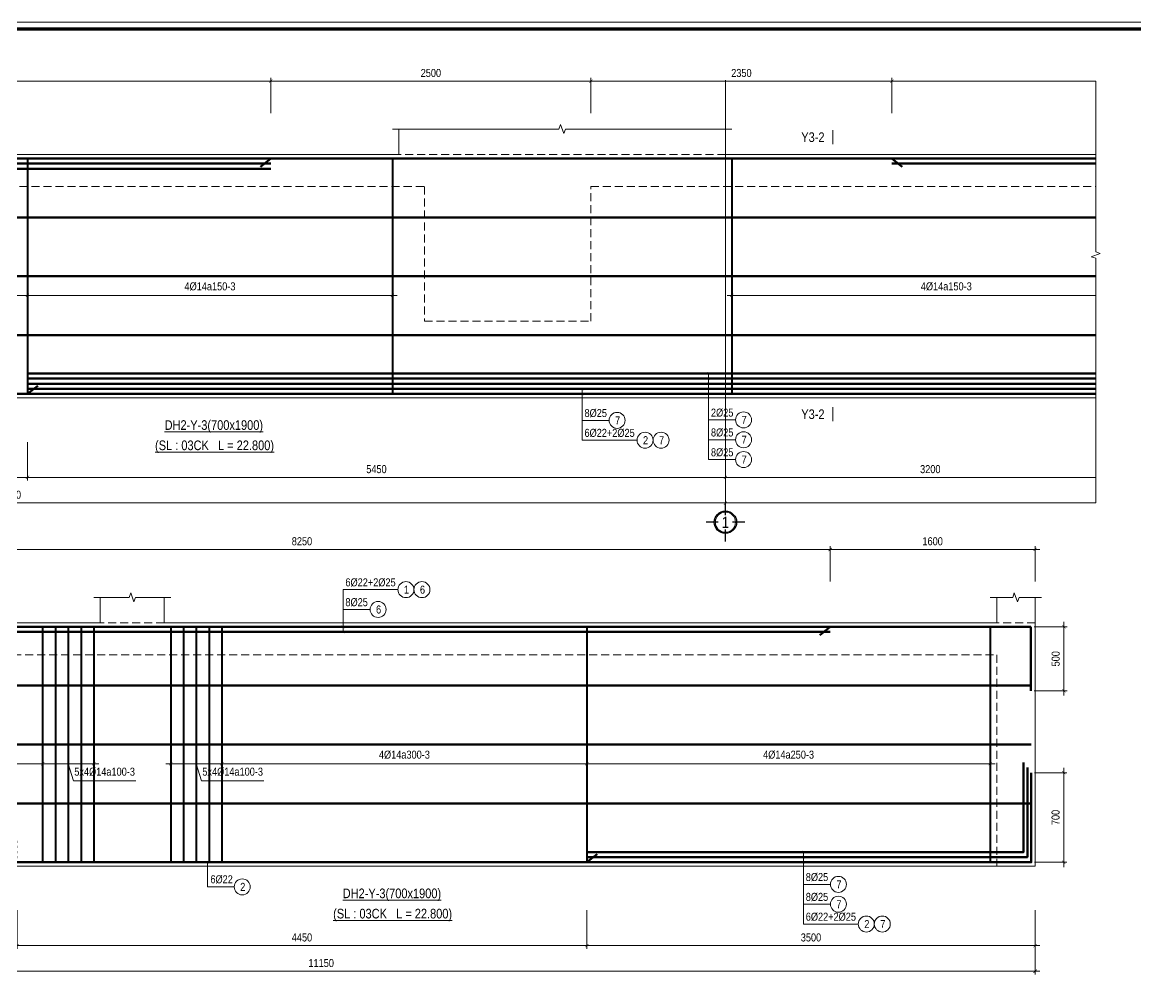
# Model space of a CAD drawing. Header units: millimetres. Extents: x 3014920 to 3563667, y -1638653 to -1356471.
# Drawn here: x 3047845 to 3056541, y -1613545 to -1606064 of the extents above; entities that cross this region are included whole.
import ezdxf
from ezdxf.enums import TextEntityAlignment as Align
from ezdxf.xclip import XClip

# ---------------------------------------------------------------- set-up
doc = ezdxf.new("R2010")
doc.units = ezdxf.units.MM
doc.header["$MEASUREMENT"] = 0
doc.header["$XCLIPFRAME"] = 0
doc.header["$PDMODE"] = 2
for name, pattern in [('6 TANG DIEN HINH 14-15$0$ACAD_ISO10W100', [18, 12, -3, 0, -3]), ('ACAD_ISO04W100', [30, 24, -3, 0, -3]), ('HIDDEN', [0.375, 0.25, -0.125])]:
    doc.linetypes.add(name, pattern=pattern)
doc.layers.get('0').update_dxf_attribs({"lineweight": 9})
doc.layers.get('Defpoints').update_dxf_attribs({"color": 10, "lineweight": 0})
for name, color, linetype, lineweight in [('2', 2, 'Continuous', 20), ('CDAI', 21, 'Continuous', 40), ('CTHEP', 50, 'Continuous', 50), ('DBAO', 90, 'Continuous', 13), ('DGIONG', 130, 'Continuous', 13), ('DMo', 9, 'HIDDEN', 9), ('KTH', 154, 'Continuous', 9), ('Net khuat', 8, 'HIDDEN', 13), ('TEXT', 7, 'Continuous', 15), ('TRUC', 251, 'ACAD_ISO04W100', 9)]:
    doc.layers.add(name, color=color, linetype=linetype, lineweight=lineweight)
doc.layers.add('8', color=8, linetype='Continuous')
doc.styles.add('HELVECONDENSE', font='VHELVCN_0.TTF')
doc.styles.add('Star-HelCon', font='VHELVCN_0.TTF')
doc.styles.add('TTP-HelCon', font='VHELVCN_0.TTF')
doc.styles.add('VNI-HELVE-CONDENSE', font='VHELVCN_0.TTF')
doc.dimstyles.new('kc-25', dxfattribs={"dimtxt": 62.5, "dimasz": 20, "dimexe": 20, "dimexo": 50, "dimgap": 25, "dimtad": 3, "dimdec": 0, "dimzin": 0, "dimdsep": 46, "dimtxsty": 'VNI-HELVE-CONDENSE', "dimblk": 'DIM', "dimcen": 2.5, "dimclrd": 256, "dimclre": 154, "dimclrt": 7, "dimaunit": 1, "dimadec": 0, "dimazin": 0, "dimtfac": 1, "dimtdec": 0, "dimtix": 1, "dimtmove": 0, "dimatfit": 3, "dimldrblk": 'DOT', "dimfxl": 1, "dimtolj": 1, "dimtzin": 0, "dimarcsym": 0})
doc.dimstyles.new('TTP-25', dxfattribs={"dimscale": 25, "dimtxt": 2.5, "dimasz": 1, "dimexe": 1, "dimexo": 1, "dimgap": 0.09, "dimtad": 0, "dimdec": 4, "dimrnd": 1, "dimzin": 9, "dimdsep": 46, "dimtxsty": 'TTP-HelCon', "dimblk": 'ARCHTICK', "dimcen": 0.09, "dimdle": 1.5, "dimclrd": 256, "dimclre": 256, "dimclrt": 7, "dimadec": 0, "dimazin": 0, "dimtfac": 1, "dimtdec": 4, "dimtmove": 0, "dimatfit": 3, "dimldrblk": 'ARCHTICK', "dimfxl": 1, "dimtvp": 1, "dimtolj": 1, "dimtzin": 0, "dimarcsym": 0})

# ---------------------------------------------------------------- blocks, each defined once
blk = doc.blocks.new('_ArchTick')
at = {"color": 0, "linetype": 'ByBlock', "const_width": 0.15}
blk.add_lwpolyline([(-0.5, -0.5), (0.5, 0.5)], dxfattribs=at)
blk = doc.blocks.new('*D459')
at = {"layer": 'Defpoints', "color": 0, "transparency": 16777216}
for p in [(8675, -1901), (18075, -1901), (8675, -2101)]:
    blk.add_point(p, dxfattribs=at)
at = {"layer": 'KTH', "lineweight": -2, "transparency": 16777216}
for p, q in [((8675, -1926), (8675, -2126)), ((18075, -1926), (18075, -2126)), ((18112.5, -2101), (8637.5, -2101))]:
    blk.add_line(p, q, dxfattribs=at)
at = {"layer": 'KTH', "lineweight": -2, "transparency": 16777216, "xscale": 25, "yscale": 25, "zscale": 25, "rotation": 180}
blk.add_blockref('_ArchTick', (8675, -2101), dxfattribs=at)
at = {"layer": 'KTH', "lineweight": -2, "transparency": 16777216, "xscale": 25, "yscale": 25, "zscale": 25}
blk.add_blockref('_ArchTick', (18075, -2101), dxfattribs=at)
at = {"layer": 'KTH', "color": 7, "transparency": 16777216, "insert": (13375, -2037.2), "char_height": 62.5, "attachment_point": 5, "style": 'TTP-HelCon'}
blk.add_mtext('\\A1;9400', dxfattribs=at)
blk = doc.blocks.new('*D2456')
at = {"layer": 'Defpoints', "color": 0, "transparency": 16777216}
for p in [(449.9, -2220.4), (11649.9, -2440.3), (449.9, -2721.4)]:
    blk.add_point(p, dxfattribs=at)
at = {"layer": 'KTH', "lineweight": -2, "transparency": 16777216}
for p, q in [((449.9, -2245.4), (449.9, -2746.4)), ((11649.9, -2465.3), (11649.9, -2746.4)), ((11687.4, -2721.4), (412.4, -2721.4))]:
    blk.add_line(p, q, dxfattribs=at)
at = {"layer": 'KTH', "lineweight": -2, "transparency": 16777216, "xscale": 25, "yscale": 25, "zscale": 25, "rotation": 180}
blk.add_blockref('_ArchTick', (449.9, -2721.4), dxfattribs=at)
at = {"layer": 'KTH', "lineweight": -2, "transparency": 16777216, "xscale": 25, "yscale": 25, "zscale": 25}
blk.add_blockref('_ArchTick', (11649.9, -2721.4), dxfattribs=at)
at = {"layer": 'KTH', "color": 7, "transparency": 16777216, "insert": (6049.9, -2657.6), "char_height": 62.5, "attachment_point": 5, "style": 'TTP-HelCon'}
blk.add_mtext('\\A1;11200', dxfattribs=at)
blk = doc.blocks.new('*D2457')
at = {"layer": 'Defpoints', "color": 0, "transparency": 16777216}
for p in [(1299.9, 574), (1299.9, 300), (8099.9, 300)]:
    blk.add_point(p, dxfattribs=at)
at = {"layer": 'KTH', "lineweight": -2, "transparency": 16777216}
for p, q in [((8137.4, 574), (1262.4, 574)), ((1299.9, 325), (1299.9, 599)), ((8099.9, 325), (8099.9, 599))]:
    blk.add_line(p, q, dxfattribs=at)
at = {"layer": 'KTH', "lineweight": -2, "transparency": 16777216, "xscale": 25, "yscale": 25, "zscale": 25, "rotation": 180}
blk.add_blockref('_ArchTick', (1299.9, 574), dxfattribs=at)
at = {"layer": 'KTH', "lineweight": -2, "transparency": 16777216, "xscale": 25, "yscale": 25, "zscale": 25}
blk.add_blockref('_ArchTick', (8099.9, 574), dxfattribs=at)
at = {"layer": 'KTH', "color": 7, "transparency": 16777216, "insert": (4699.9, 637.8), "char_height": 62.5, "attachment_point": 5, "style": 'TTP-HelCon'}
blk.add_mtext('\\A1;6800', dxfattribs=at)
blk = doc.blocks.new('*D2460')
at = {"layer": 'Defpoints', "color": 0, "transparency": 16777216}
for p in [(3199.9, -2220.4), (6199.9, -2220.4), (6199.9, -2521.5)]:
    blk.add_point(p, dxfattribs=at)
at = {"layer": 'KTH', "lineweight": -2, "transparency": 16777216}
for p, q in [((3199.9, -2245.4), (3199.9, -2546.5)), ((6199.9, -2245.4), (6199.9, -2546.5)), ((3162.4, -2521.5), (6237.4, -2521.5))]:
    blk.add_line(p, q, dxfattribs=at)
at = {"layer": 'KTH', "lineweight": -2, "transparency": 16777216, "xscale": 25, "yscale": 25, "zscale": 25, "rotation": 180}
blk.add_blockref('_ArchTick', (3199.9, -2521.5), dxfattribs=at)
at = {"layer": 'KTH', "lineweight": -2, "transparency": 16777216, "xscale": 25, "yscale": 25, "zscale": 25}
blk.add_blockref('_ArchTick', (6199.9, -2521.5), dxfattribs=at)
at = {"layer": 'KTH', "color": 7, "transparency": 16777216, "insert": (4699.9, -2457.6), "char_height": 62.5, "attachment_point": 5, "style": 'TTP-HelCon'}
blk.add_mtext('\\A1;3000', dxfattribs=at)
blk = doc.blocks.new('*D2462')
at = {"layer": 'Defpoints', "color": 0, "transparency": 16777216}
for p in [(3199.9, -602.9), (6199.9, -602.9), (6199.9, -1100)]:
    blk.add_point(p, dxfattribs=at)
at = {"layer": 'KTH', "lineweight": -2, "transparency": 16777216}
for p, q in [((3199.9, -627.9), (3199.9, -1125)), ((6199.9, -627.9), (6199.9, -1125)), ((3162.4, -1100), (6237.4, -1100))]:
    blk.add_line(p, q, dxfattribs=at)
at = {"layer": 'KTH', "lineweight": -2, "transparency": 16777216, "xscale": 25, "yscale": 25, "zscale": 25, "rotation": 180}
blk.add_blockref('_ArchTick', (3199.9, -1100), dxfattribs=at)
at = {"layer": 'KTH', "lineweight": -2, "transparency": 16777216, "xscale": 25, "yscale": 25, "zscale": 25}
blk.add_blockref('_ArchTick', (6199.9, -1100), dxfattribs=at)
at = {"layer": 'KTH', "color": 7, "transparency": 16777216, "insert": (4699.9, -1030.1), "char_height": 62.5, "attachment_point": 5, "style": 'TTP-HelCon'}
blk.add_mtext('\\A1;4Þ14a300-3', dxfattribs=at)
blk = doc.blocks.new('dau truc')
blk.add_circle((0, 0), 180)
at = {"layer": '8'}
for p, q in [((0, 127), (0, 345)), ((-127, 0), (-345, 0)), ((0, -345), (0, -127)), ((345, 0), (127, 0))]:
    blk.add_line(p, q, dxfattribs=at)
blk.add_circle((0, 0), 200, dxfattribs=at)
at = {"layer": 'TEXT', "style": 'HELVECONDENSE'}
blk.add_attdef('A', text='', height=233, dxfattribs=at).set_placement((0, 0), align=Align.MIDDLE)
blk = doc.blocks.new('*D2463')
at = {"layer": 'Defpoints', "color": 0, "transparency": 16777216}
for p in [(19299.9, -2220.4), (22799.9, -2220.4), (22799.9, -2521.5)]:
    blk.add_point(p, dxfattribs=at)
at = {"layer": 'KTH', "lineweight": -2, "transparency": 16777216}
for p, q in [((19299.9, -2245.4), (19299.9, -2546.5)), ((22799.9, -2245.4), (22799.9, -2546.5)), ((19262.4, -2521.5), (22837.4, -2521.5))]:
    blk.add_line(p, q, dxfattribs=at)
at = {"layer": 'KTH', "lineweight": -2, "transparency": 16777216, "xscale": 25, "yscale": 25, "zscale": 25, "rotation": 180}
blk.add_blockref('_ArchTick', (19299.9, -2521.5), dxfattribs=at)
at = {"layer": 'KTH', "lineweight": -2, "transparency": 16777216, "xscale": 25, "yscale": 25, "zscale": 25}
blk.add_blockref('_ArchTick', (22799.9, -2521.5), dxfattribs=at)
at = {"layer": 'KTH', "color": 7, "transparency": 16777216, "insert": (21049.9, -2457.6), "char_height": 62.5, "attachment_point": 5, "style": 'TTP-HelCon'}
blk.add_mtext('\\A1;3500', dxfattribs=at)
blk = doc.blocks.new('*D2464')
at = {"layer": 'Defpoints', "color": 0, "transparency": 16777216}
for p in [(22799.9, 574), (21199.9, 300), (22799.9, 300)]:
    blk.add_point(p, dxfattribs=at)
at = {"layer": 'KTH', "lineweight": -2, "transparency": 16777216}
for p, q in [((21162.4, 574), (22837.4, 574)), ((21199.9, 325), (21199.9, 599)), ((22799.9, 325), (22799.9, 599))]:
    blk.add_line(p, q, dxfattribs=at)
at = {"layer": 'KTH', "lineweight": -2, "transparency": 16777216, "xscale": 25, "yscale": 25, "zscale": 25, "rotation": 180}
blk.add_blockref('_ArchTick', (21199.9, 574), dxfattribs=at)
at = {"layer": 'KTH', "lineweight": -2, "transparency": 16777216, "xscale": 25, "yscale": 25, "zscale": 25}
blk.add_blockref('_ArchTick', (22799.9, 574), dxfattribs=at)
at = {"layer": 'KTH', "color": 7, "transparency": 16777216, "insert": (21999.9, 637.8), "char_height": 62.5, "attachment_point": 5, "style": 'TTP-HelCon'}
blk.add_mtext('\\A1;1600', dxfattribs=at)
blk = doc.blocks.new('DIM')
h = blk.add_hatch(color=1)
h.paths.add_polyline_path([(0.49, 0.29, 1), (0.29, 0.49), (-0.19, 0), (0.19, 0)])
h.paths.add_polyline_path([(0.19, 0), (-0.19, 0), (-0.49, -0.29, 1), (-0.29, -0.49)])
at = {"color": 9}
for p, q in [((-0.19, 0), (-1.5, 0)), ((0.19, 0), (1.5, 0))]:
    blk.add_line(p, q, dxfattribs=at)
at = {"color": 1}
for p, q in [((-0.49, -0.29), (0.29, 0.49)), ((-0.29, -0.49), (0.49, 0.29)), ((-0.19, 0), (0.19, 0))]:
    blk.add_line(p, q, dxfattribs=at)
blk.add_arc((-0.39, -0.39), 0.138, 135, 315, dxfattribs=at)
blk = doc.blocks.new('*D2466')
at = {"layer": 'Defpoints', "color": 0, "transparency": 16777216}
for p in [(6199.9, -602.9), (9049.9, -564.3), (6199.9, -1100)]:
    blk.add_point(p, dxfattribs=at)
at = {"layer": 'KTH', "lineweight": -2, "transparency": 16777216}
for p, q in [((9049.9, -589.3), (9049.9, -1125)), ((6199.9, -627.9), (6199.9, -1125)), ((9087.4, -1100), (6162.4, -1100))]:
    blk.add_line(p, q, dxfattribs=at)
at = {"layer": 'KTH', "lineweight": -2, "transparency": 16777216, "xscale": 25, "yscale": 25, "zscale": 25, "rotation": 180}
blk.add_blockref('_ArchTick', (6199.9, -1100), dxfattribs=at)
at = {"layer": 'KTH', "lineweight": -2, "transparency": 16777216, "xscale": 25, "yscale": 25, "zscale": 25}
blk.add_blockref('_ArchTick', (9049.9, -1100), dxfattribs=at)
at = {"layer": 'KTH', "color": 7, "transparency": 16777216, "insert": (7624.9, -1030.1), "char_height": 62.5, "attachment_point": 5, "style": 'TTP-HelCon'}
blk.add_mtext('\\A1;\\A1;4Þ14a150-3', dxfattribs=at)
blk = doc.blocks.new('*D2467')
at = {"layer": 'Defpoints', "color": 0, "transparency": 16777216}
for p in [(10599.9, 574), (8099.9, 300), (10599.9, 300)]:
    blk.add_point(p, dxfattribs=at)
at = {"layer": 'KTH', "lineweight": -2, "transparency": 16777216}
for p, q in [((8062.4, 574), (10637.4, 574)), ((8099.9, 325), (8099.9, 599)), ((10599.9, 325), (10599.9, 599))]:
    blk.add_line(p, q, dxfattribs=at)
at = {"layer": 'KTH', "lineweight": -2, "transparency": 16777216, "xscale": 25, "yscale": 25, "zscale": 25, "rotation": 180}
blk.add_blockref('_ArchTick', (8099.9, 574), dxfattribs=at)
at = {"layer": 'KTH', "lineweight": -2, "transparency": 16777216, "xscale": 25, "yscale": 25, "zscale": 25}
blk.add_blockref('_ArchTick', (10599.9, 574), dxfattribs=at)
at = {"layer": 'KTH', "color": 7, "transparency": 16777216, "insert": (9349.9, 637.8), "char_height": 62.5, "attachment_point": 5, "style": 'TTP-HelCon'}
blk.add_mtext('\\A1;2500', dxfattribs=at)
blk = doc.blocks.new('*D2468')
at = {"layer": 'Defpoints', "color": 0, "transparency": 16777216}
for p in [(12949.9, 574), (10599.9, 300), (12949.9, 300)]:
    blk.add_point(p, dxfattribs=at)
at = {"layer": 'KTH', "lineweight": -2, "transparency": 16777216}
for p, q in [((10562.4, 574), (12987.4, 574)), ((10599.9, 325), (10599.9, 599)), ((12949.9, 325), (12949.9, 599))]:
    blk.add_line(p, q, dxfattribs=at)
at = {"layer": 'KTH', "lineweight": -2, "transparency": 16777216, "xscale": 25, "yscale": 25, "zscale": 25, "rotation": 180}
blk.add_blockref('_ArchTick', (10599.9, 574), dxfattribs=at)
at = {"layer": 'KTH', "lineweight": -2, "transparency": 16777216, "xscale": 25, "yscale": 25, "zscale": 25}
blk.add_blockref('_ArchTick', (12949.9, 574), dxfattribs=at)
at = {"layer": 'KTH', "color": 7, "transparency": 16777216, "insert": (11774.9, 637.8), "char_height": 62.5, "attachment_point": 5, "style": 'TTP-HelCon'}
blk.add_mtext('\\A1;2350', dxfattribs=at)
blk = doc.blocks.new('*D2469')
at = {"layer": 'Defpoints', "color": 0, "transparency": 16777216}
for p in [(12949.9, 574), (12949.9, 300), (21199.9, 300)]:
    blk.add_point(p, dxfattribs=at)
at = {"layer": 'KTH', "lineweight": -2, "transparency": 16777216}
for p, q in [((21237.4, 574), (12912.4, 574)), ((12949.9, 325), (12949.9, 599)), ((21199.9, 325), (21199.9, 599))]:
    blk.add_line(p, q, dxfattribs=at)
at = {"layer": 'KTH', "lineweight": -2, "transparency": 16777216, "xscale": 25, "yscale": 25, "zscale": 25, "rotation": 180}
blk.add_blockref('_ArchTick', (12949.9, 574), dxfattribs=at)
at = {"layer": 'KTH', "lineweight": -2, "transparency": 16777216, "xscale": 25, "yscale": 25, "zscale": 25}
blk.add_blockref('_ArchTick', (21199.9, 574), dxfattribs=at)
at = {"layer": 'KTH', "color": 7, "transparency": 16777216, "insert": (17074.9, 637.8), "char_height": 62.5, "attachment_point": 5, "style": 'TTP-HelCon'}
blk.add_mtext('\\A1;8250', dxfattribs=at)
blk = doc.blocks.new('*D2470')
at = {"layer": 'Defpoints', "color": 0, "transparency": 16777216}
for p in [(16449.9, -602.9), (19299.9, -602.9), (16449.9, -1100)]:
    blk.add_point(p, dxfattribs=at)
at = {"layer": 'KTH', "lineweight": -2, "transparency": 16777216}
for p, q in [((16449.9, -627.9), (16449.9, -1125)), ((19299.9, -627.9), (19299.9, -1125)), ((19337.4, -1100), (16412.4, -1100))]:
    blk.add_line(p, q, dxfattribs=at)
at = {"layer": 'KTH', "lineweight": -2, "transparency": 16777216, "xscale": 25, "yscale": 25, "zscale": 25, "rotation": 180}
blk.add_blockref('_ArchTick', (16449.9, -1100), dxfattribs=at)
at = {"layer": 'KTH', "lineweight": -2, "transparency": 16777216, "xscale": 25, "yscale": 25, "zscale": 25}
blk.add_blockref('_ArchTick', (19299.9, -1100), dxfattribs=at)
at = {"layer": 'KTH', "color": 7, "transparency": 16777216, "insert": (17874.9, -1030.1), "char_height": 62.5, "attachment_point": 5, "style": 'TTP-HelCon'}
blk.add_mtext('\\A1;4Þ14a300-3', dxfattribs=at)
blk = doc.blocks.new('*D2471')
at = {"layer": 'Defpoints', "color": 0, "transparency": 16777216}
for p in [(11699.9, -558.7), (15049.9, -602.9), (15049.9, -1100)]:
    blk.add_point(p, dxfattribs=at)
at = {"layer": 'KTH', "lineweight": -2, "transparency": 16777216}
for p, q in [((11699.9, -583.7), (11699.9, -1125)), ((15049.9, -627.9), (15049.9, -1125)), ((11662.4, -1100), (15087.4, -1100))]:
    blk.add_line(p, q, dxfattribs=at)
at = {"layer": 'KTH', "lineweight": -2, "transparency": 16777216, "xscale": 25, "yscale": 25, "zscale": 25, "rotation": 180}
blk.add_blockref('_ArchTick', (11699.9, -1100), dxfattribs=at)
at = {"layer": 'KTH', "lineweight": -2, "transparency": 16777216, "xscale": 25, "yscale": 25, "zscale": 25}
blk.add_blockref('_ArchTick', (15049.9, -1100), dxfattribs=at)
at = {"layer": 'KTH', "color": 7, "transparency": 16777216, "insert": (13374.9, -1030.1), "char_height": 62.5, "attachment_point": 5, "style": 'TTP-HelCon'}
blk.add_mtext('\\A1;\\A1;4Þ14a150-3', dxfattribs=at)
blk = doc.blocks.new('*D2472')
at = {"layer": 'Defpoints', "color": 0, "transparency": 16777216}
for p in [(19299.9, -602.9), (22449.9, -602.9), (19299.9, -1100)]:
    blk.add_point(p, dxfattribs=at)
at = {"layer": 'KTH', "lineweight": -2, "transparency": 16777216}
for p, q in [((19299.9, -627.9), (19299.9, -1125)), ((22449.9, -627.9), (22449.9, -1125)), ((22487.4, -1100), (19262.4, -1100))]:
    blk.add_line(p, q, dxfattribs=at)
at = {"layer": 'KTH', "lineweight": -2, "transparency": 16777216, "xscale": 25, "yscale": 25, "zscale": 25, "rotation": 180}
blk.add_blockref('_ArchTick', (19299.9, -1100), dxfattribs=at)
at = {"layer": 'KTH', "lineweight": -2, "transparency": 16777216, "xscale": 25, "yscale": 25, "zscale": 25}
blk.add_blockref('_ArchTick', (22449.9, -1100), dxfattribs=at)
at = {"layer": 'KTH', "color": 7, "transparency": 16777216, "insert": (20874.9, -1030.1), "char_height": 62.5, "attachment_point": 5, "style": 'TTP-HelCon'}
blk.add_mtext('\\A1;4Þ14a250-3', dxfattribs=at)
blk = doc.blocks.new('*D2474')
at = {"layer": 'Defpoints', "color": 0, "transparency": 16777216}
for p in [(6199.9, -2220.4), (6199.9, -2521.5), (11649.9, -2440.3)]:
    blk.add_point(p, dxfattribs=at)
at = {"layer": 'KTH', "lineweight": -2, "transparency": 16777216}
for p, q in [((6199.9, -2245.4), (6199.9, -2546.5)), ((11687.4, -2521.5), (6162.4, -2521.5)), ((11649.9, -2465.3), (11649.9, -2546.5))]:
    blk.add_line(p, q, dxfattribs=at)
at = {"layer": 'KTH', "lineweight": -2, "transparency": 16777216, "xscale": 25, "yscale": 25, "zscale": 25, "rotation": 180}
blk.add_blockref('_ArchTick', (6199.9, -2521.5), dxfattribs=at)
at = {"layer": 'KTH', "lineweight": -2, "transparency": 16777216, "xscale": 25, "yscale": 25, "zscale": 25}
blk.add_blockref('_ArchTick', (11649.9, -2521.5), dxfattribs=at)
at = {"layer": 'KTH', "color": 7, "transparency": 16777216, "insert": (8924.9, -2457.6), "char_height": 62.5, "attachment_point": 5, "style": 'TTP-HelCon'}
blk.add_mtext('\\A1;5450', dxfattribs=at)
blk = doc.blocks.new('*D2475')
at = {"layer": 'Defpoints', "color": 0, "transparency": 16777216}
for p in [(14849.9, -2220.4), (11649.9, -2440.3), (14849.9, -2521.5)]:
    blk.add_point(p, dxfattribs=at)
at = {"layer": 'KTH', "lineweight": -2, "transparency": 16777216}
for p, q in [((14849.9, -2245.4), (14849.9, -2546.5)), ((11612.4, -2521.5), (14887.4, -2521.5)), ((11649.9, -2465.3), (11649.9, -2546.5))]:
    blk.add_line(p, q, dxfattribs=at)
at = {"layer": 'KTH', "lineweight": -2, "transparency": 16777216, "xscale": 25, "yscale": 25, "zscale": 25, "rotation": 180}
blk.add_blockref('_ArchTick', (11649.9, -2521.5), dxfattribs=at)
at = {"layer": 'KTH', "lineweight": -2, "transparency": 16777216, "xscale": 25, "yscale": 25, "zscale": 25}
blk.add_blockref('_ArchTick', (14849.9, -2521.5), dxfattribs=at)
at = {"layer": 'KTH', "color": 7, "transparency": 16777216, "insert": (13249.9, -2457.6), "char_height": 62.5, "attachment_point": 5, "style": 'TTP-HelCon'}
blk.add_mtext('\\A1;3200', dxfattribs=at)
blk = doc.blocks.new('*D2476')
at = {"layer": 'Defpoints', "color": 0, "transparency": 16777216}
for p in [(14849.9, -2220.4), (19299.9, -2220.4), (19299.9, -2521.5)]:
    blk.add_point(p, dxfattribs=at)
at = {"layer": 'KTH', "lineweight": -2, "transparency": 16777216}
for p, q in [((14849.9, -2245.4), (14849.9, -2546.5)), ((19299.9, -2245.4), (19299.9, -2546.5)), ((14812.4, -2521.5), (19337.4, -2521.5))]:
    blk.add_line(p, q, dxfattribs=at)
at = {"layer": 'KTH', "lineweight": -2, "transparency": 16777216, "xscale": 25, "yscale": 25, "zscale": 25, "rotation": 180}
blk.add_blockref('_ArchTick', (14849.9, -2521.5), dxfattribs=at)
at = {"layer": 'KTH', "lineweight": -2, "transparency": 16777216, "xscale": 25, "yscale": 25, "zscale": 25}
blk.add_blockref('_ArchTick', (19299.9, -2521.5), dxfattribs=at)
at = {"layer": 'KTH', "color": 7, "transparency": 16777216, "insert": (17074.9, -2457.6), "char_height": 62.5, "attachment_point": 5, "style": 'TTP-HelCon'}
blk.add_mtext('\\A1;4450', dxfattribs=at)
blk = doc.blocks.new('*D2477')
at = {"layer": 'Defpoints', "color": 0, "transparency": 16777216}
for p in [(22799.9, -2220.4), (11649.9, -2440.3), (22799.9, -2721.4)]:
    blk.add_point(p, dxfattribs=at)
at = {"layer": 'KTH', "lineweight": -2, "transparency": 16777216}
for p, q in [((22799.9, -2245.4), (22799.9, -2746.4)), ((11649.9, -2465.3), (11649.9, -2746.4)), ((11612.4, -2721.4), (22837.4, -2721.4))]:
    blk.add_line(p, q, dxfattribs=at)
at = {"layer": 'KTH', "lineweight": -2, "transparency": 16777216, "xscale": 25, "yscale": 25, "zscale": 25, "rotation": 180}
blk.add_blockref('_ArchTick', (11649.9, -2721.4), dxfattribs=at)
at = {"layer": 'KTH', "lineweight": -2, "transparency": 16777216, "xscale": 25, "yscale": 25, "zscale": 25}
blk.add_blockref('_ArchTick', (22799.9, -2721.4), dxfattribs=at)
at = {"layer": 'KTH', "color": 7, "transparency": 16777216, "insert": (17224.9, -2657.6), "char_height": 62.5, "attachment_point": 5, "style": 'TTP-HelCon'}
blk.add_mtext('\\A1;11150', dxfattribs=at)
blk = doc.blocks.new('MC')
at = {"layer": 'CTHEP', "const_width": 10, "elevation": 0}
blk.add_lwpolyline([(36, 150), (36, 0)], dxfattribs=at)
at = {"layer": 'TEXT', "style": 'TTP-HelCon'}
blk.add_attdef('A', text='', height=100, dxfattribs=at).set_placement((-50, 26), align=Align.RIGHT)
blk = doc.blocks.new('*D2480')
at = {"layer": 'Defpoints', "color": 0, "transparency": 16777216}
for p in [(22769.9, -1170), (23023.9, -1170), (22769.9, -1870)]:
    blk.add_point(p, dxfattribs=at)
at = {"layer": 'KTH', "lineweight": -2, "transparency": 16777216}
for p, q in [((22794.9, -1170), (23048.9, -1170)), ((23023.9, -1907.5), (23023.9, -1132.5)), ((22794.9, -1870), (23048.9, -1870))]:
    blk.add_line(p, q, dxfattribs=at)
at = {"layer": 'KTH', "lineweight": -2, "transparency": 16777216, "xscale": 25, "yscale": 25, "zscale": 25}
for p, rotation in [((23023.9, -1170), 90), ((23023.9, -1870), 270)]:
    blk.add_blockref('_ArchTick', p, dxfattribs=dict(at, rotation=rotation))
at = {"layer": 'KTH', "color": 7, "transparency": 16777216, "insert": (22960.1, -1520), "char_height": 62.5, "attachment_point": 5, "rotation": 90, "style": 'TTP-HelCon'}
blk.add_mtext('\\A1;700', dxfattribs=at)
blk = doc.blocks.new('*D2481')
at = {"layer": 'Defpoints', "color": 0, "transparency": 16777216}
for p in [(22766.6, -30), (22766.6, -530), (23024.6, -530)]:
    blk.add_point(p, dxfattribs=at)
at = {"layer": 'KTH', "lineweight": -2, "transparency": 16777216}
for p, q in [((23024.6, 7.5), (23024.6, -567.5)), ((22791.6, -30), (23049.6, -30)), ((22791.6, -530), (23049.6, -530))]:
    blk.add_line(p, q, dxfattribs=at)
at = {"layer": 'KTH', "lineweight": -2, "transparency": 16777216, "xscale": 25, "yscale": 25, "zscale": 25}
for p, rotation in [((23024.6, -30), 90), ((23024.6, -530), 270)]:
    blk.add_blockref('_ArchTick', p, dxfattribs=dict(at, rotation=rotation))
at = {"layer": 'KTH', "color": 7, "transparency": 16777216, "insert": (22960.8, -280), "char_height": 62.5, "attachment_point": 5, "rotation": 90, "style": 'TTP-HelCon'}
blk.add_mtext('\\A1;500', dxfattribs=at)
blk = doc.blocks.new('*D2483')
at = {"layer": 'Defpoints', "color": 0, "transparency": 16777216}
for p in [(15049.9, -602.9), (15449.9, -558.7), (15049.9, -1100)]:
    blk.add_point(p, dxfattribs=at)
at = {"layer": 'KTH', "lineweight": -2, "transparency": 16777216}
for p, q in [((15449.9, -583.7), (15449.9, -1125)), ((15049.9, -627.9), (15049.9, -1125)), ((15487.4, -1100), (15012.4, -1100)), ((15249.9, -1100), (15289.9, -1233.3)), ((15289.9, -1233.3), (15777.5, -1233.3))]:
    blk.add_line(p, q, dxfattribs=at)
at = {"layer": 'KTH', "lineweight": -2, "transparency": 16777216, "xscale": 25, "yscale": 25, "zscale": 25, "rotation": 180}
blk.add_blockref('_ArchTick', (15049.9, -1100), dxfattribs=at)
at = {"layer": 'KTH', "lineweight": -2, "transparency": 16777216, "xscale": 25, "yscale": 25, "zscale": 25}
blk.add_blockref('_ArchTick', (15449.9, -1100), dxfattribs=at)
at = {"layer": 'KTH', "color": 7, "transparency": 16777216, "insert": (15533.7, -1163.3), "char_height": 62.5, "attachment_point": 5, "style": 'TTP-HelCon'}
blk.add_mtext('\\A1;5x4Þ14a100-3', dxfattribs=at)
blk = doc.blocks.new('*D2484')
at = {"layer": 'Defpoints', "color": 0, "transparency": 16777216}
for p in [(16049.9, -558.7), (16449.9, -602.9), (16449.9, -1100)]:
    blk.add_point(p, dxfattribs=at)
at = {"layer": 'KTH', "lineweight": -2, "transparency": 16777216}
for p, q in [((16049.9, -583.7), (16049.9, -1125)), ((16449.9, -627.9), (16449.9, -1125)), ((16012.4, -1100), (16487.4, -1100)), ((16249.9, -1100), (16289.9, -1233.3)), ((16289.9, -1233.3), (16777.5, -1233.3))]:
    blk.add_line(p, q, dxfattribs=at)
at = {"layer": 'KTH', "lineweight": -2, "transparency": 16777216, "xscale": 25, "yscale": 25, "zscale": 25, "rotation": 180}
blk.add_blockref('_ArchTick', (16049.9, -1100), dxfattribs=at)
at = {"layer": 'KTH', "lineweight": -2, "transparency": 16777216, "xscale": 25, "yscale": 25, "zscale": 25}
blk.add_blockref('_ArchTick', (16449.9, -1100), dxfattribs=at)
at = {"layer": 'KTH', "color": 7, "transparency": 16777216, "insert": (16533.7, -1163.3), "char_height": 62.5, "attachment_point": 5, "style": 'TTP-HelCon'}
blk.add_mtext('\\A1;5x4Þ14a100-3', dxfattribs=at)
blk = doc.blocks.new('CHG_XX_Khung ten')
blk.add_lwpolyline([(15, 579), (826, 579), (826, 15), (15, 15)], close=True)
at = {"color": 4, "linetype": 'Continuous', "const_width": 1}
blk.add_lwpolyline([(17, 577), (824, 577), (824, 17), (17, 17)], close=True, dxfattribs=at)
blk = doc.blocks.new('2Y-5')
at = {"layer": 'CTHEP'}
blk.add_line((55785, -500), (100, -500), dxfattribs=at)
for points in [[(25, -230), (25, -30), (55895, -30), (55895, -230)], [(25, -370), (25, -970), (55895, -970), (55895, -370)]]:
    blk.add_lwpolyline(points, dxfattribs=at)
at = {"layer": 'KTH'}
dim = blk.add_linear_dim(base=(8674.99999, -2101), p1=(18074.99999, -1901.04426), p2=(8674.99999, -1901.04426), dimstyle='TTP-25', override={"dimtmove": 1}, dxfattribs=at)
dim.commit()
dim.dimension.update_dxf_attribs({"geometry": '*D459', "text_midpoint": (13374.99999, -2037.16667)})
blk = doc.blocks.new('2Y-3')
at = {"layer": 'CDAI'}
for points in [[(6199.90489, -30), (6199.90489, -1870)], [(9049.90489, -30), (9049.90489, -1870)], [(11699.90511, -30), (11699.90511, -1870)], [(15049.91044, -30), (15049.91044, -1870)], [(15149.91044, -30), (15149.91044, -1870)], [(15249.91044, -30), (15249.91044, -1870)], [(15349.91044, -30), (15349.91044, -1870)], [(15449.91044, -30), (15449.91044, -1870)], [(16049.91044, -30), (16049.91044, -1870)], [(16149.91044, -30), (16149.91044, -1870)], [(16249.91044, -30), (16249.91044, -1870)], [(16349.91044, -30), (16349.91044, -1870)], [(16449.91044, -30), (16449.91044, -1870)], [(19299.90511, -30), (19299.90511, -1870)], [(22449.90511, -30), (22449.90511, -1870)]]:
    blk.add_lwpolyline(points, dxfattribs=at)
at = {"layer": 'CTHEP'}
for p, q in [((8018.47899, -94.5255), (8099.90489, -30)), ((13031.331, -94.5255), (12949.90511, -30)), ((21118.47921, -94.5255), (21199.90511, -30)), ((22766.60581, -30), (22766.60581, -530)), ((22769.89761, -490), (72.71022, -490)), ((22769.89761, -950), (72.71022, -950)), ((22769.89761, -1410), (72.71022, -1410)), ((6281.33078, -1805.4745), (6199.90489, -1870)), ((19381.331, -1805.47451), (19299.90511, -1870))]:
    blk.add_line(p, q, dxfattribs=at)
for points in [[(24.54176, -30), (24.54176, -30), (22766.60581, -30)], [(1299.89761, -70), (8099.90489, -70)], [(12949.90511, -70), (21199.90511, -70)], [(1299.89761, -110), (8099.90489, -110)], [(19299.90511, -1790), (22709.89761, -1790), (22709.89761, -1090)], [(19299.90511, -1830), (22739.89761, -1830), (22739.89761, -1130)], [(42.71022, -1870), (22769.89761, -1870), (22769.89761, -1170)], [(6199.90489, -1710), (14849.90511, -1710)], [(6199.90489, -1750), (14849.90511, -1750)], [(6199.90489, -1790), (13549.90511, -1790)], [(12349.89739, -1790), (14849.90511, -1790)], [(6199.90489, -1830), (13549.90511, -1830)], [(11849.89739, -1830), (14849.90511, -1830)]]:
    blk.add_lwpolyline(points, dxfattribs=at)
at = {"layer": 'DBAO', "linetype": 'Continuous'}
for p, q in [((9099.90511, 200), (9099.90511, 0)), ((11649.90489, 200), (11649.90489, 0)), ((15499.91044, 200), (15499.91044, 0)), ((15999.91044, 200), (15999.91044, 0)), ((22499.90511, 200), (22499.90511, 0)), ((22799.90511, 200), (22799.90511, 0)), ((300, 0), (9099.90489, 0)), ((11649.90489, 0), (15499.91044, 0)), ((15999.91044, 0), (22499.90511, 0))]:
    blk.add_line(p, q, dxfattribs=at)
at = {"layer": 'DBAO', "linetype": 'Continuous', "flags": 128}
blk.add_lwpolyline([(22799.89761, 0), (22799.89761, -1900), (0, -1900)], dxfattribs=at)
at = {"layer": 'DGIONG', "linetype": 'Continuous', "flags": 128}
for points in [[(11699.90489, 200), (10399.905, 200), (10387.405, 165.65653), (10362.405, 234.34347), (10349.905, 200), (9049.90511, 200)], [(16049.91044, 200), (15774.91044, 200), (15762.41044, 165.65653), (15737.41044, 234.34347), (15724.91044, 200), (15449.91044, 200)], [(22849.90511, 200), (22674.90511, 200), (22662.40511, 165.65653), (22637.40511, 234.34347), (22624.90511, 200), (22449.90511, 200)]]:
    blk.add_lwpolyline(points, dxfattribs=at)
at = {"layer": 'DGIONG'}
for centre in [(17887.04538, 260.04133), (18012.04538, 260.04133), (17669.15588, 105.06033), (16608.37818, -2062.04426), (21264.08932, -2042.39538), (10804.42586, -2076.00134), (11792.03045, -2072.64942), (11022.31536, -2230.98234), (11147.31536, -2230.98234), (11792.03036, -2227.63042), (21264.08921, -2197.37639), (11792.03036, -2382.61143), (21481.97871, -2352.35739), (21606.97871, -2352.35739)]:
    blk.add_circle(centre, 62.5, dxfattribs=at)
at = {"layer": 'Net khuat', "ltscale": 250}
for p, q in [((11649.90489, 0), (9099.90489, 0)), ((11649.89739, 0), (11649.90489, 0)), ((15999.91044, 0), (15499.91044, 0)), ((15999.90294, 0), (15999.91044, 0)), ((22799.90511, 0), (22499.90511, 0)), ((22799.89761, 0), (22799.90511, 0)), ((699.90511, -250), (9299.9051, -250)), ((9299.9051, -250), (9299.9051, -1300)), ((10599.9051, -250), (22499.90511, -250)), ((10599.9051, -1300), (10599.9051, -250)), ((22499.90511, -250), (22499.90511, -1900)), ((9299.9051, -1300), (10599.9051, -1300))]:
    blk.add_line(p, q, dxfattribs=at)
at = {"layer": 'TRUC', "linetype": '6 TANG DIEN HINH 14-15$0$ACAD_ISO10W100', "ltscale": 1250}
blk.add_lwpolyline([(11649.90511, 581.80316), (11649.90511, -2558.64143)], dxfattribs=at)
at = {"xscale": 0.75, "yscale": 0.75, "zscale": 0.75}
blk.add_blockref('MC', (12461.42947, 79.50624), dxfattribs=at).add_auto_attribs({'A': 'Y3-2'})
ref = blk.add_blockref('MC', (12461.42947, -1971.55805), dxfattribs=dict(xscale=-0.75, yscale=0.75, zscale=0.75, rotation=180))
ref.add_attrib('A', 'Y3-2', dxfattribs={"layer": 'TEXT', "height": 75, "style": 'TTP-HelCon'}).set_placement((12423.92947, -2065.68848), align=Align.RIGHT)
at = {"layer": '2', "ltscale": 300}
ref = blk.add_blockref('dau truc', (11649.90511, -2872.28804), dxfattribs=dict(at, xscale=0.436713129747659, yscale=0.436713129747659, zscale=0.436713129747659))
ref.add_attrib('A', '1', dxfattribs={"layer": 'TEXT', "height": 87.5, "style": 'HELVECONDENSE'}).set_placement((11649.90511, -2872.28804), align=Align.MIDDLE)
at = {"layer": 'TEXT', "style": 'TTP-HelCon'}
for s, p in [('6Þ22+2Þ25', (17414.2375, 285.89428, 0)), ('8Þ25', (17414.2375, 130.91328, 0)), ('8Þ25', (10549.50748, -2050.14839, 0)), ('2Þ25', (11537.11208, -2046.79648, 0)), ('6Þ22', (16359.88995, -2034.1472, 0)), ('8Þ25', (21009.17094, -2016.54244, 0)), ('6Þ22+2Þ25', (10549.50748, -2205.12939, 0)), ('8Þ25', (11537.11198, -2201.77748, 0)), ('8Þ25', (21009.17084, -2171.52344, 0)), ('8Þ25', (11537.11198, -2356.75848, 0)), ('6Þ22+2Þ25', (21009.17084, -2326.50444, 0))]:
    blk.add_text(s, height=62.5, dxfattribs=at).set_placement(p)
at = {"layer": 'TEXT', "style": 'Star-HelCon'}
for s, p in [('1', (17891.21204, 260.04133)), ('6', (18016.21204, 260.04133)), ('6', (17673.32254, 105.06033)), ('7', (10808.59253, -2076.00134)), ('7', (11796.19712, -2072.64942)), ('2', (16612.54485, -2062.04426)), ('7', (21268.25598, -2042.39538)), ('7', (21268.25588, -2197.37639)), ('2', (11026.48203, -2230.98234)), ('7', (11151.48203, -2230.98234)), ('7', (11796.19703, -2227.63042)), ('2', (21486.14538, -2352.35739)), ('7', (21611.14538, -2352.35739)), ('7', (11796.19703, -2382.61143))]:
    blk.add_text(s, height=62.5, dxfattribs=at).set_placement(p, align=Align.MIDDLE)
at = {"layer": 'TEXT', "color": 6, "style": 'TTP-HelCon'}
for s, p in [('%%UDH2-Y-3(700x1900)', (7654.88763, -2150.40543)), ('%%UDH2-Y-3(700x1900)', (17777.30589, -2150.40543)), ('%%U(SL : 03CK   L = 22.800)', (7660.46074, -2308.5948)), ('%%U(SL : 03CK   L = 22.800)', (17782.879, -2308.5948))]:
    blk.add_text(s, height=75, dxfattribs=at).set_placement(p, align=Align.CENTER)
at = {"layer": 'KTH'}
for base, p1, p2, picture, middle in [((1299.89761, 574.00461), (8099.90489, 300), (1299.89761, 300), '*D2457', (4699.90125, 637.83794)), ((12949.90511, 574.00461), (21199.90511, 300), (12949.90511, 300), '*D2469', (17074.90511, 637.83794)), ((22799.90511, 574.00461), (21199.90511, 300), (22799.90511, 300), '*D2464', (21999.90511, 637.83794)), ((449.90511, -2721.4235), (11649.90511, -2440.2723), (449.90511, -2220.4235), '*D2456', (6049.90511, -2657.59017)), ((6199.90489, -2521.46776), (3199.89761, -2220.4235), (6199.90489, -2220.4235), '*D2460', (4699.90125, -2457.63443)), ((14849.90511, -2521.46776), (11649.90511, -2440.2723), (14849.90511, -2220.4235), '*D2475', (13249.90511, -2457.63443)), ((19299.90511, -2521.46776), (14849.90511, -2220.4235), (19299.90511, -2220.4235), '*D2476', (17074.90511, -2457.63443)), ((22799.90511, -2521.46776), (19299.90511, -2220.4235), (22799.90511, -2220.4235), '*D2463', (21049.90511, -2457.63443))]:
    dim = blk.add_linear_dim(base=base, p1=p1, p2=p2, dimstyle='TTP-25', override={"dimtmove": 1}, dxfattribs=at)
    dim.commit()
    dim.dimension.update_dxf_attribs({"geometry": picture, "text_midpoint": middle})
for base, p1, p2, picture, middle in [((10599.9051, 574.00461), (8099.90489, 300), (10599.9051, 300), '*D2467', (9349.90499, 637.83794)), ((12949.90511, 574.00461), (10599.9051, 300), (12949.90511, 300), '*D2468', (11774.9051, 637.83794)), ((6199.90489, -2521.46776), (11649.90511, -2440.2723), (6199.90489, -2220.4235), '*D2474', (8924.905, -2457.63443)), ((22799.90511, -2721.4235), (11649.90511, -2440.2723), (22799.90511, -2220.4235), '*D2477', (17224.90511, -2657.59017))]:
    dim = blk.add_linear_dim(base=base, p1=p1, p2=p2, angle=180, dimstyle='TTP-25', override={"dimtmove": 1}, dxfattribs=at)
    dim.commit()
    dim.dimension.update_dxf_attribs({"geometry": picture, "text_midpoint": middle})
for p1, p2, distance, picture, middle in [((22766.60581, -30), (22766.60581, -530), 257.98916, '*D2481', (22960.76163, -280)), ((22769.89761, -1870), (22769.89761, -1170), -254.01156, '*D2480', (22960.07583, -1520))]:
    dim = blk.add_aligned_dim(p1=p1, p2=p2, distance=distance, dimstyle='TTP-25', override={"dimtmove": 1}, dxfattribs=at)
    dim.commit()
    dim.dimension.update_dxf_attribs({"geometry": picture, "text_midpoint": middle})
for base, p1, p2, text, picture, middle in [((6199.90489, -1100), (3199.89761, -602.86333), (6199.90489, -602.86333), '4Þ14a300-3', '*D2462', (4699.90125, -1030.08334)), ((15049.91044, -1100), (11699.90511, -558.7411), (15049.91044, -602.86333), '\\A1;4Þ14a150-3', '*D2471', (13374.90777, -1030.08334)), ((16449.91044, -1100), (16049.91044, -558.7411), (16449.91044, -602.86333), '5x4Þ14a100-3', '*D2484', (16292.13544, -1163.33334))]:
    dim = blk.add_linear_dim(base=base, p1=p1, p2=p2, text=text, dimstyle='TTP-25', override={"dimtmove": 1}, dxfattribs=at)
    dim.commit()
    dim.dimension.update_dxf_attribs({"geometry": picture, "text_midpoint": middle})
for base, p1, p2, text, picture, middle in [((6199.90489, -1100), (9049.90489, -564.30413), (6199.90489, -602.86333), '\\A1;4Þ14a150-3', '*D2466', (7624.90489, -1030.08334)), ((15049.91044, -1100), (15449.91044, -558.7411), (15049.91044, -602.86333), '5x4Þ14a100-3', '*D2483', (15292.13544, -1163.33334)), ((16449.91044, -1100), (19299.90511, -602.86333), (16449.91044, -602.86333), '4Þ14a300-3', '*D2470', (17874.90777, -1030.08334)), ((19299.90511, -1100), (22449.90511, -602.86333), (19299.90511, -602.86333), '4Þ14a250-3', '*D2472', (20874.90511, -1030.08334))]:
    dim = blk.add_linear_dim(base=base, p1=p1, p2=p2, angle=180, text=text, dimstyle='TTP-25', override={"dimtmove": 1}, dxfattribs=at)
    dim.commit()
    dim.dimension.update_dxf_attribs({"geometry": picture, "text_midpoint": middle})
at = {"layer": 'DGIONG'}
for points in [[(17395.72568, -30), (17395.72547, 260.04133), (17824.54538, 260.04133)], [(17395.72572, -70), (17395.72547, 105.06033), (17606.65588, 105.06033)], [(11518.60041, -1710), (11518.60005, -2072.64942), (11729.53045, -2072.64942)], [(11518.60031, -1750), (11518.59995, -2227.63042), (11729.53036, -2227.63042)], [(11518.60031, -1790), (11518.59995, -2382.61143), (11729.53036, -2382.61143)], [(20990.65916, -1790), (20990.65891, -2042.39538), (21201.58932, -2042.39538)], [(10530.99581, -1830), (10530.99545, -2076.00134), (10741.92586, -2076.00134)], [(10530.99577, -1870), (10530.99545, -2230.98234), (10959.81536, -2230.98234)], [(16336.87818, -1870), (16336.87792, -2062.04426), (16545.87818, -2062.04426)], [(20990.65917, -1830), (20990.65881, -2197.37639), (21201.58921, -2197.37639)], [(20990.65912, -1870), (20990.65881, -2352.35739), (21419.47871, -2352.35739)]]:
    blk.add_leader(points, dimstyle='kc-25', override={"dimtad": 0, "dimldrblk": 'ArchTick', "dimfxl": 100, "dimarcsym": 1}, dxfattribs=at)

msp = doc.modelspace()

# ---------------------------------------------------------------- linework, layer by layer
at = {"layer": 'DGIONG', "linetype": 'Continuous', "elevation": 0, "flags": 128}
msp.add_lwpolyline([(3056227.78163, -1609819.67615), (3056227.78185, -1607908.43448), (3056193.43838, -1607895.93448), (3056262.12532, -1607870.93448), (3056227.78185, -1607858.43448), (3056227.78164, -1606524.24804)], dxfattribs=at)

# ---------------------------------------------------------------- block references
ref = msp.add_blockref('2Y-3', (3041686.43738, -1607098.25265))
XClip(ref).set_block_clipping_path([(-844.3451754767, -3376.8183166392), (14541.3441240652, 809.3469765978)])
ref = msp.add_blockref('2Y-3', (3032954.73365, -1610757.26232))
XClip(ref).set_block_clipping_path([(8645.8933500191, -4196.03316784), (25026.555230841, 870.3349851619)])
at = {"layer": 'DMo'}
ref = msp.add_blockref('2Y-5', (3047365.76685, -1610479.88858), dxfattribs=at)
XClip(ref).set_block_clipping_path([(15564.3966577621, -2756.8021740001), (32506.7499601212, 706.072046997)])

# ---------------------------------------------------------------- next in the draw order: block references
at = {"color": 5, "xscale": 25.92478421704392, "yscale": 25.92478421704392, "zscale": 25.92478421704392}
msp.add_blockref('CHG_XX_Khung ten', (3040401.37088, -1621074.38806), dxfattribs=at)

doc.saveas('drawing.dxf')
